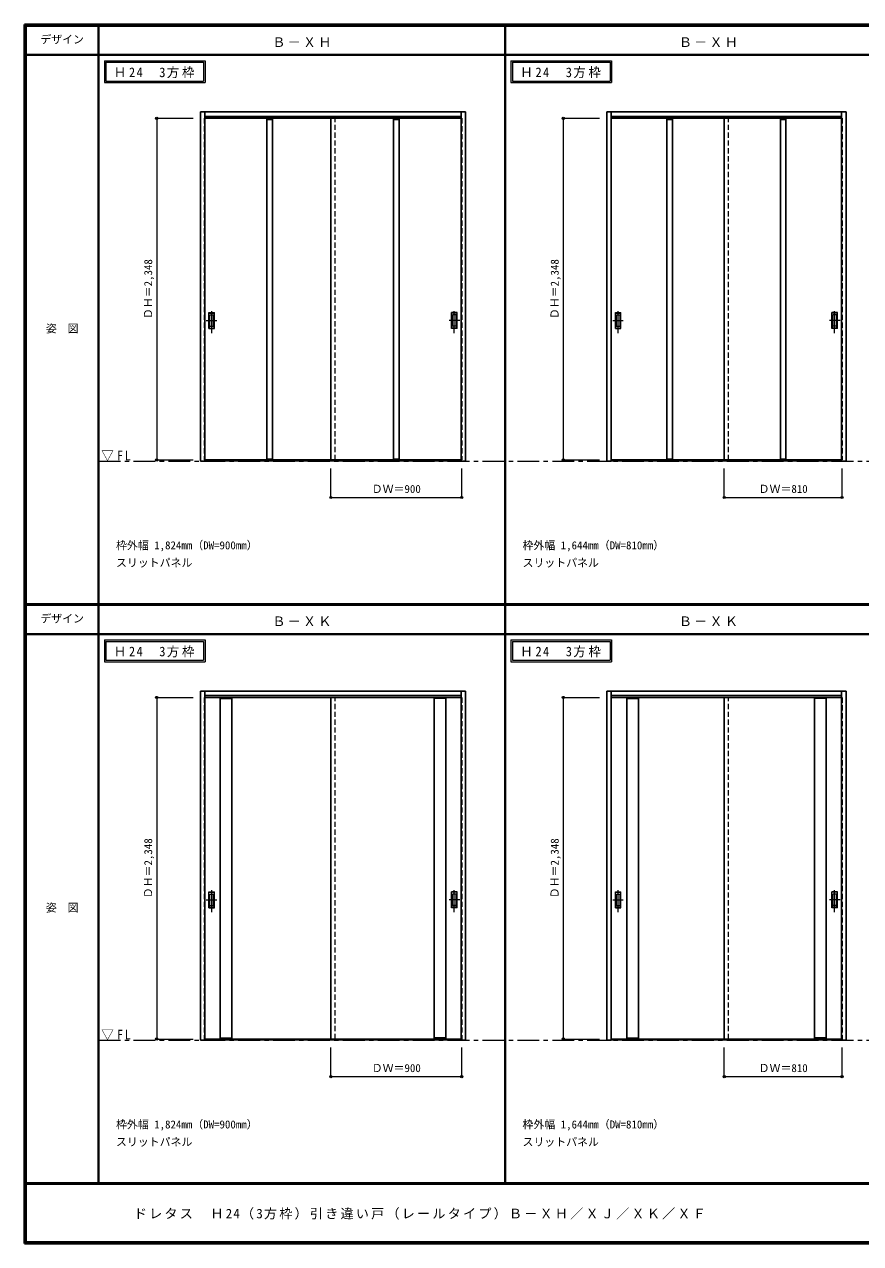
# Model space of a CAD drawing. Units: millimetres, scale not verified. Extents: x -6000 to 5700, y -4307 to 4260.
# Drawn here: x -6000 to -250, y -4205 to 4175 of the extents above; entities that cross this region are included whole.
import ezdxf
from ezdxf.enums import TextEntityAlignment as Align

# ---------------------------------------------------------------- set-up
doc = ezdxf.new("R2010")
doc.units = ezdxf.units.MM
doc.header["$LTSCALE"] = 30
doc.header["$PDMODE"] = 32
doc.header["$PDSIZE"] = 15
doc.linetypes.add('CHAIN1', pattern=[8, 5, -1, 1, -1])
doc.linetypes.add('DASHED1', pattern=[1.8, 1.2, -0.6])
for name, color, linetype, lineweight in [('0-1_通り芯', 7, 'CHAIN1', 18), ('0-2_扉', 4, 'DASHED1', 9), ('0-3_仕上げ', 7, 'Continuous', 18), ('0-4_枠', 3, 'Continuous', 25), ('0-6_引手', 7, 'Continuous', 18), ('0-A_文字', 7, 'Continuous', 18), ('0-B_寸法', 4, 'Continuous', 9), ('F-1_枠', 6, 'Continuous', 40)]:
    doc.layers.add(name, color=color, linetype=linetype, lineweight=lineweight)
doc.layers.add('F-A_文字', color=7, linetype='Continuous')
doc.styles.add('ＭＳ ゴシック', font='')
doc.styles.get('ＭＳ ゴシック').set_extended_font_data('MS Gothic')

msp = doc.modelspace()

# ---------------------------------------------------------------- linework, layer by layer
at = {"layer": '0-1_通り芯'}
for p, q in [((-5490, 1173), (5690, 1173)), ((-5490, -2807.5), (5690, -2807.5))]:
    msp.add_line(p, q, dxfattribs=at)
at = {"layer": '0-2_扉'}
for p, q in [((-4760, 3529.5), (-4763, 3529.5)), ((-4763, 3529.5), (-4763, 1181.5)), ((-3863, 1181.5), (-3863, 3529.5)), ((-2996, 3529.5), (-2993, 3529.5)), ((-2993, 3529.5), (-2993, 1181.5)), ((-1965, 3529.5), (-1968, 3529.5)), ((-1158, 1181.5), (-1158, 3529.5)), ((-381, 3529.5), (-378, 3529.5)), ((-4763, 1181.5), (-4760, 1181.5)), ((-2993, 1181.5), (-2996, 1181.5)), ((-4760, -451), (-4763, -451)), ((-4763, -451), (-4763, -2799)), ((-3863, -2799), (-3863, -451)), ((-2996, -451), (-2993, -451)), ((-2993, -451), (-2993, -2799)), ((-1965, -451), (-1968, -451)), ((-1158, -2799), (-1158, -451)), ((-381, -451), (-378, -451)), ((-4763, -2799), (-4760, -2799)), ((-2993, -2799), (-2996, -2799))]:
    msp.add_line(p, q, dxfattribs=at)
at = {"layer": '0-2_扉', "color": 3, "linetype": 'Continuous', "lineweight": 25}
for p, q in [((-2996, 3529.5), (-4760, 3529.5)), ((-3893, 1181.5), (-3893, 3529.5)), ((-381, 3529.5), (-1965, 3529.5)), ((-1188, 1181.5), (-1188, 3529.5)), ((-4760, 1181.5), (-2996, 1181.5)), ((-1965, 1181.5), (-381, 1181.5)), ((-2996, -451), (-4760, -451)), ((-3893, -2799), (-3893, -451)), ((-381, -451), (-1965, -451)), ((-1188, -2799), (-1188, -451)), ((-4760, -2799), (-2996, -2799)), ((-1965, -2799), (-381, -2799))]:
    msp.add_line(p, q, dxfattribs=at)
at = {"layer": '0-2_扉'}
for points in [[(-1968, 3529.5), (-1968, 1181.5), (-1965, 1181.5)], [(-378, 3529.5), (-378, 1181.5), (-381, 1181.5)], [(-1968, -451), (-1968, -2799), (-1965, -2799)], [(-378, -451), (-378, -2799), (-381, -2799)]]:
    msp.add_lwpolyline(points, dxfattribs=at)
at = {"layer": '0-3_仕上げ', "color": 3, "lineweight": 25}
for p, q in [((-4332, 3529.5), (-4332, 1181.5)), ((-4294, 3529.5), (-4294, 1181.5)), ((-3462, 3529.5), (-3462, 1181.5)), ((-3424, 3529.5), (-3424, 1181.5)), ((-1582, 3529.5), (-1582, 1181.5)), ((-1544, 3529.5), (-1544, 1181.5)), ((-802, 3529.5), (-802, 1181.5)), ((-764, 3529.5), (-764, 1181.5)), ((-4653, -2799), (-4653, -451)), ((-4573, -2799), (-4573, -451)), ((-3183, -2799), (-3183, -451)), ((-3103, -2799), (-3103, -451)), ((-1858, -2799), (-1858, -451)), ((-1778, -2799), (-1778, -451)), ((-568, -2799), (-568, -451)), ((-488, -2799), (-488, -451))]:
    msp.add_line(p, q, dxfattribs=at)
at = {"layer": '0-3_仕上げ'}
for p, q in [((-4332, 3521.5), (-4294, 3521.5)), ((-3462, 3521.5), (-3424, 3521.5)), ((-1582, 3521.5), (-1544, 3521.5)), ((-802, 3521.5), (-764, 3521.5)), ((-4332, 1189.5), (-4294, 1189.5)), ((-3462, 1189.5), (-3424, 1189.5)), ((-1582, 1189.5), (-1544, 1189.5)), ((-802, 1189.5), (-764, 1189.5)), ((-4653, -459), (-4573, -459)), ((-3103, -459), (-3183, -459)), ((-1858, -459), (-1778, -459)), ((-488, -459), (-568, -459)), ((-4653, -2791), (-4573, -2791)), ((-3103, -2791), (-3183, -2791)), ((-1858, -2791), (-1778, -2791)), ((-488, -2791), (-568, -2791))]:
    msp.add_line(p, q, dxfattribs=at)
at = {"layer": '0-4_枠'}
for p, q in [((-4790, 3573), (-2966, 3573)), ((-4790, 1173), (-4790, 3573)), ((-4760, 1173), (-4760, 3573)), ((-4760, 3543), (-2996, 3543)), ((-2996, 1182.04), (-2996, 3573)), ((-2966, 1173), (-2966, 3573)), ((-1995, 3573), (-351, 3573)), ((-1995, 1173), (-1995, 3573)), ((-1965, 1173), (-1965, 3573)), ((-1965, 3543), (-381, 3543)), ((-381, 1182.04), (-381, 3573)), ((-351, 1173), (-351, 3573)), ((-4760, 1176), (-2996, 1176)), ((-2996, 1181.7), (-2996, 1182.04)), ((-1965, 1176), (-381, 1176)), ((-381, 1181.7), (-381, 1182.04)), ((-4760, 1173), (-4790, 1173)), ((-1965, 1173), (-1995, 1173)), ((-4790, -407.5), (-2966, -407.5)), ((-4790, -2807.5), (-4790, -407.5)), ((-4760, -2807.5), (-4760, -407.5)), ((-2996, -2798.46), (-2996, -407.5)), ((-2966, -2807.5), (-2966, -407.5)), ((-1995, -407.5), (-351, -407.5)), ((-1995, -2807.5), (-1995, -407.5)), ((-1965, -2807.5), (-1965, -407.5)), ((-381, -2798.46), (-381, -407.5)), ((-351, -2807.5), (-351, -407.5)), ((-4760, -437.5), (-2996, -437.5)), ((-1965, -437.5), (-381, -437.5)), ((-4760, -2807.5), (-4790, -2807.5)), ((-4760, -2804.5), (-2996, -2804.5)), ((-2996, -2798.8), (-2996, -2798.46)), ((-1965, -2807.5), (-1995, -2807.5)), ((-1965, -2804.5), (-381, -2804.5)), ((-381, -2798.8), (-381, -2798.46))]:
    msp.add_line(p, q, dxfattribs=at)
for points in [[(-2966, 1173), (-2996, 1173), (-2996, 1181.7)], [(-351, 1173), (-381, 1173), (-381, 1181.7)], [(-2966, -2807.5), (-2996, -2807.5), (-2996, -2798.8)], [(-351, -2807.5), (-381, -2807.5), (-381, -2798.8)]]:
    msp.add_lwpolyline(points, dxfattribs=at)
at = {"layer": '0-6_引手'}
for p, q in [((-4731, 2194), (-4693, 2194)), ((-4731, 2084), (-4731, 2194)), ((-4693, 2084), (-4693, 2194)), ((-3025, 2194), (-3063, 2194)), ((-3063, 2084), (-3063, 2194)), ((-3025, 2084), (-3025, 2194)), ((-1936, 2194), (-1898, 2194)), ((-1936, 2084), (-1936, 2194)), ((-1898, 2084), (-1898, 2194)), ((-410, 2194), (-448, 2194)), ((-448, 2084), (-448, 2194)), ((-410, 2084), (-410, 2194)), ((-4724.5, 2178), (-4699.5, 2178)), ((-4724.5, 2100), (-4724.5, 2178)), ((-4724.5, 2100), (-4699.5, 2100)), ((-4699.5, 2100), (-4699.5, 2178)), ((-3031.5, 2178), (-3056.5, 2178)), ((-3056.5, 2100), (-3056.5, 2178)), ((-3031.5, 2100), (-3056.5, 2100)), ((-3031.5, 2100), (-3031.5, 2178)), ((-1929.5, 2178), (-1904.5, 2178)), ((-1929.5, 2100), (-1929.5, 2178)), ((-1929.5, 2100), (-1904.5, 2100)), ((-1904.5, 2100), (-1904.5, 2178)), ((-416.5, 2178), (-441.5, 2178)), ((-441.5, 2100), (-441.5, 2178)), ((-416.5, 2100), (-441.5, 2100)), ((-416.5, 2100), (-416.5, 2178)), ((-4731, 2084), (-4693, 2084)), ((-3025, 2084), (-3063, 2084)), ((-1936, 2084), (-1898, 2084)), ((-410, 2084), (-448, 2084)), ((-4731, -1786.5), (-4693, -1786.5)), ((-4731, -1896.5), (-4731, -1786.5)), ((-4724.5, -1802.5), (-4699.5, -1802.5)), ((-4724.5, -1880.5), (-4724.5, -1802.5)), ((-4699.5, -1880.5), (-4699.5, -1802.5)), ((-4693, -1896.5), (-4693, -1786.5)), ((-3025, -1786.5), (-3063, -1786.5)), ((-3063, -1896.5), (-3063, -1786.5)), ((-3031.5, -1802.5), (-3056.5, -1802.5)), ((-3056.5, -1880.5), (-3056.5, -1802.5)), ((-3031.5, -1880.5), (-3031.5, -1802.5)), ((-3025, -1896.5), (-3025, -1786.5)), ((-1936, -1786.5), (-1898, -1786.5)), ((-1936, -1896.5), (-1936, -1786.5)), ((-1929.5, -1802.5), (-1904.5, -1802.5)), ((-1929.5, -1880.5), (-1929.5, -1802.5)), ((-1904.5, -1880.5), (-1904.5, -1802.5)), ((-1898, -1896.5), (-1898, -1786.5)), ((-410, -1786.5), (-448, -1786.5)), ((-448, -1896.5), (-448, -1786.5)), ((-416.5, -1802.5), (-441.5, -1802.5)), ((-441.5, -1880.5), (-441.5, -1802.5)), ((-416.5, -1880.5), (-416.5, -1802.5)), ((-410, -1896.5), (-410, -1786.5)), ((-4731, -1896.5), (-4693, -1896.5)), ((-4724.5, -1880.5), (-4699.5, -1880.5)), ((-3025, -1896.5), (-3063, -1896.5)), ((-3031.5, -1880.5), (-3056.5, -1880.5)), ((-1936, -1896.5), (-1898, -1896.5)), ((-1929.5, -1880.5), (-1904.5, -1880.5)), ((-410, -1896.5), (-448, -1896.5)), ((-416.5, -1880.5), (-441.5, -1880.5))]:
    msp.add_line(p, q, dxfattribs=at)
at = {"layer": '0-6_引手', "linetype": 'CHAIN1'}
for p, q in [((-4712, 2053.77), (-4712, 2224.62)), ((-3044, 2053.77), (-3044, 2224.62)), ((-1917, 2053.77), (-1917, 2224.62)), ((-429, 2053.77), (-429, 2224.62)), ((-4750.07, 2139), (-4677.56, 2139)), ((-3005.93, 2139), (-3078.44, 2139)), ((-1955.07, 2139), (-1882.56, 2139)), ((-390.93, 2139), (-463.44, 2139)), ((-4712, -1926.73), (-4712, -1755.88)), ((-3044, -1926.73), (-3044, -1755.88)), ((-1917, -1926.73), (-1917, -1755.88)), ((-429, -1926.73), (-429, -1755.88)), ((-4750.07, -1841.5), (-4677.56, -1841.5)), ((-3005.93, -1841.5), (-3078.44, -1841.5)), ((-1955.07, -1841.5), (-1882.56, -1841.5)), ((-390.93, -1841.5), (-463.44, -1841.5))]:
    msp.add_line(p, q, dxfattribs=at)
at = {"layer": '0-6_引手', "linetype": 'DASHED1'}
for p, q in [((-4696, 2088), (-4696, 2190)), ((-3060, 2088), (-3060, 2190)), ((-1901, 2088), (-1901, 2190)), ((-445, 2088), (-445, 2190)), ((-4728, 2088), (-4696, 2088)), ((-3028, 2088), (-3060, 2088)), ((-1933, 2088), (-1901, 2088)), ((-413, 2088), (-445, 2088)), ((-4696, -1892.5), (-4696, -1790.5)), ((-3060, -1892.5), (-3060, -1790.5)), ((-1901, -1892.5), (-1901, -1790.5)), ((-445, -1892.5), (-445, -1790.5)), ((-4728, -1892.5), (-4696, -1892.5)), ((-3028, -1892.5), (-3060, -1892.5)), ((-1933, -1892.5), (-1901, -1892.5)), ((-413, -1892.5), (-445, -1892.5))]:
    msp.add_line(p, q, dxfattribs=at)
for points in [[(-4728, 2088), (-4728, 2190), (-4696, 2190)], [(-3028, 2088), (-3028, 2190), (-3060, 2190)], [(-1933, 2088), (-1933, 2190), (-1901, 2190)], [(-413, 2088), (-413, 2190), (-445, 2190)], [(-4728, -1892.5), (-4728, -1790.5), (-4696, -1790.5)], [(-3028, -1892.5), (-3028, -1790.5), (-3060, -1790.5)], [(-1933, -1892.5), (-1933, -1790.5), (-1901, -1790.5)], [(-413, -1892.5), (-413, -1790.5), (-445, -1790.5)]]:
    msp.add_lwpolyline(points, dxfattribs=at)
at = {"layer": '0-A_文字'}
for p, q in [((-5450, 3925), (-5450, 3775)), ((-5440, 3915), (-5440, 3785)), ((-5440, 3915), (-4767.38, 3915)), ((-4767.38, 3915), (-4767.38, 3785)), ((-2655, 3925), (-2655, 3775)), ((-2645, 3915), (-2645, 3785)), ((-2645, 3915), (-1972.38, 3915)), ((-1972.38, 3915), (-1972.38, 3785)), ((-5450, 3775), (-4757.38, 3775)), ((-5440, 3785), (-4767.38, 3785)), ((-2655, 3775), (-1962.38, 3775)), ((-2645, 3785), (-1972.38, 3785)), ((-5450, -55.5), (-5450, -205.5)), ((-5440, -65.5), (-5440, -195.5)), ((-5440, -65.5), (-4767.38, -65.5)), ((-4767.38, -65.5), (-4767.38, -195.5)), ((-2655, -55.5), (-2655, -205.5)), ((-2645, -65.5), (-2645, -195.5)), ((-2645, -65.5), (-1972.38, -65.5)), ((-1972.38, -65.5), (-1972.38, -195.5)), ((-5450, -205.5), (-4757.38, -205.5)), ((-5440, -195.5), (-4767.38, -195.5)), ((-2655, -205.5), (-1962.38, -205.5)), ((-2645, -195.5), (-1972.38, -195.5))]:
    msp.add_line(p, q, dxfattribs=at)
for points in [[(-5450, 3925), (-4757.38, 3925), (-4757.38, 3775)], [(-2655, 3925), (-1962.38, 3925), (-1962.38, 3775)], [(-5450, -55.5), (-4757.38, -55.5), (-4757.38, -205.5)], [(-2655, -55.5), (-1962.38, -55.5), (-1962.38, -205.5)]]:
    msp.add_lwpolyline(points, dxfattribs=at)
at = {"layer": '0-B_寸法'}
for p, q in [((-5090, 3529.5), (-4840, 3529.5)), ((-5090, 3529.5), (-5090, 1181.5)), ((-2295, 3529.5), (-2295, 1181.5)), ((-2295, 3529.5), (-2045, 3529.5)), ((-5090, 1181.5), (-4840, 1181.5)), ((-2295, 1181.5), (-2045, 1181.5)), ((-3893, 923), (-3893, 1123)), ((-2993, 923), (-2993, 1123)), ((-1188, 923), (-1188, 1123)), ((-378, 923), (-378, 1123)), ((-3893, 923), (-2993, 923)), ((-1188, 923), (-378, 923)), ((-5090, -451), (-4840, -451)), ((-5090, -451), (-5090, -2799)), ((-2295, -451), (-2295, -2799)), ((-2295, -451), (-2045, -451)), ((-5090, -2799), (-4840, -2799)), ((-2295, -2799), (-2045, -2799)), ((-3893, -3057.5), (-3893, -2857.5)), ((-2993, -3057.5), (-2993, -2857.5)), ((-1188, -3057.5), (-1188, -2857.5)), ((-378, -3057.5), (-378, -2857.5)), ((-3893, -3057.5), (-2993, -3057.5)), ((-1188, -3057.5), (-378, -3057.5))]:
    msp.add_line(p, q, dxfattribs=at)
at = {"layer": '0-B_寸法', "color": 7}
for p in [(-5090, 3529.5), (-2295, 3529.5), (-5090, 1181.5), (-2295, 1181.5), (-3893, 923), (-2993, 923), (-1188, 923), (-378, 923), (-5090, -451), (-2295, -451), (-5090, -2799), (-2295, -2799), (-3893, -3057.5), (-2993, -3057.5), (-1188, -3057.5), (-378, -3057.5)]:
    msp.add_point(p, dxfattribs=at)
at = {"layer": 'F-1_枠'}
for p, q in [((-6000, 4175), (5700, 4175)), ((-6000, 4175), (-6000, -4205)), ((-6000, 4170), (5700, 4170)), ((-6000, 4165), (5700, 4165)), ((-5995, 4175), (-5995, -4205)), ((-5990, 4175), (-5990, -4205)), ((-5490, 4175), (-5490, -3790)), ((-2695, -3790), (-2695, 4175)), ((-6000, 3965), (5700, 3965)), ((-6000, 190.5), (5700, 190.5)), ((-6000, 187.5), (5700, 187.5)), ((-6000, 184.5), (5700, 184.5)), ((-6000, -15.5), (5700, -15.5)), ((5700, -3790), (-6000, -3790)), ((5700, -3795), (-6000, -3795)), ((5700, -4195), (-6000, -4195)), ((5700, -4200), (-6000, -4200)), ((5700, -4205), (-6000, -4205))]:
    msp.add_line(p, q, dxfattribs=at)

# ---------------------------------------------------------------- texts
at = {"layer": '0-A_文字', "style": 'ＭＳ ゴシック'}
for s, p in [('枠外幅 1,824mm（DW=900mm）', (-5370, 550.5)), ('枠外幅 1,644mm（DW=810mm）', (-2575, 550.5)), ('スリットパネル', (-5370, 430.5)), ('スリットパネル', (-2575, 430.5)), ('枠外幅 1,824mm（DW=900mm）', (-5370, -3430)), ('枠外幅 1,644mm（DW=810mm）', (-2575, -3430)), ('スリットパネル', (-5370, -3550)), ('スリットパネル', (-2575, -3550))]:
    msp.add_text(s, height=54.99, dxfattribs=at).set_placement(p, align=Align.BOTTOM_LEFT)
at = {"layer": '0-A_文字', "char_height": 65.98, "attachment_point": 7, "style": 'ＭＳ ゴシック'}
for s, insert in [('\\T1.17;Ｂ－ＸＨ', (-4295, 4020)), ('\\T1.17;Ｂ－ＸＨ', (-1500, 4020)), ('\\T1.22;\\W0.95;Ｈ24\u30003方枠', (-5385.34, 3805)), ('\\T1.22;\\W0.95;Ｈ24\u30003方枠', (-2590.34, 3805)), ('\\T1.26;\\W0.95;▽FL', (-5471.25, 1173)), ('\\T1.17;Ｂ－ＸＫ', (-4295, 39.5)), ('\\T1.17;Ｂ－ＸＫ', (-1500, 39.5)), ('\\T1.22;\\W0.95;Ｈ24\u30003方枠', (-5385.34, -175.5)), ('\\T1.22;\\W0.95;Ｈ24\u30003方枠', (-2590.34, -175.5)), ('\\T1.26;\\W0.95;▽FL', (-5471.25, -2807.5))]:
    msp.add_mtext(s, dxfattribs=dict(at, insert=insert))
at = {"layer": '0-B_寸法', "color": 7, "style": 'ＭＳ ゴシック'}
for p in [(-5105, 2149.25), (-2310, 2149.25), (-5105, -1831.25), (-2310, -1831.25)]:
    msp.add_text('ＤＨ＝2,348', height=54.99, rotation=90, dxfattribs=at).set_placement(p, align=Align.BOTTOM_LEFT)
for s, p in [('ＤＷ＝900', (-3611.75, 938)), ('ＤＷ＝810', (-951.75, 938)), ('ＤＷ＝900', (-3611.75, -3042.5)), ('ＤＷ＝810', (-951.75, -3042.5))]:
    msp.add_text(s, height=54.99, dxfattribs=at).set_placement(p, align=Align.BOTTOM_LEFT)
at = {"layer": 'F-A_文字', "style": 'ＭＳ ゴシック'}
for s, p in [('デザイン', (-5890, 4027.5)), ('姿\u3000図', (-5852.5, 2040.25)), ('デザイン', (-5890, 47)), ('姿\u3000図', (-5852.5, -1940.25))]:
    msp.add_text(s, height=54.99, dxfattribs=at).set_placement(p, align=Align.BOTTOM_LEFT)
at = {"layer": 'F-A_文字', "insert": (-5247.55, -4040), "char_height": 65.98, "attachment_point": 7, "style": 'ＭＳ ゴシック'}
msp.add_mtext('\\T1.17;ドレタス\u3000Ｈ24（3方枠）引き違い戸（レールタイプ）Ｂ－ＸＨ／ＸＪ／ＸＫ／ＸＦ', dxfattribs=at)

doc.saveas('drawing.dxf')
